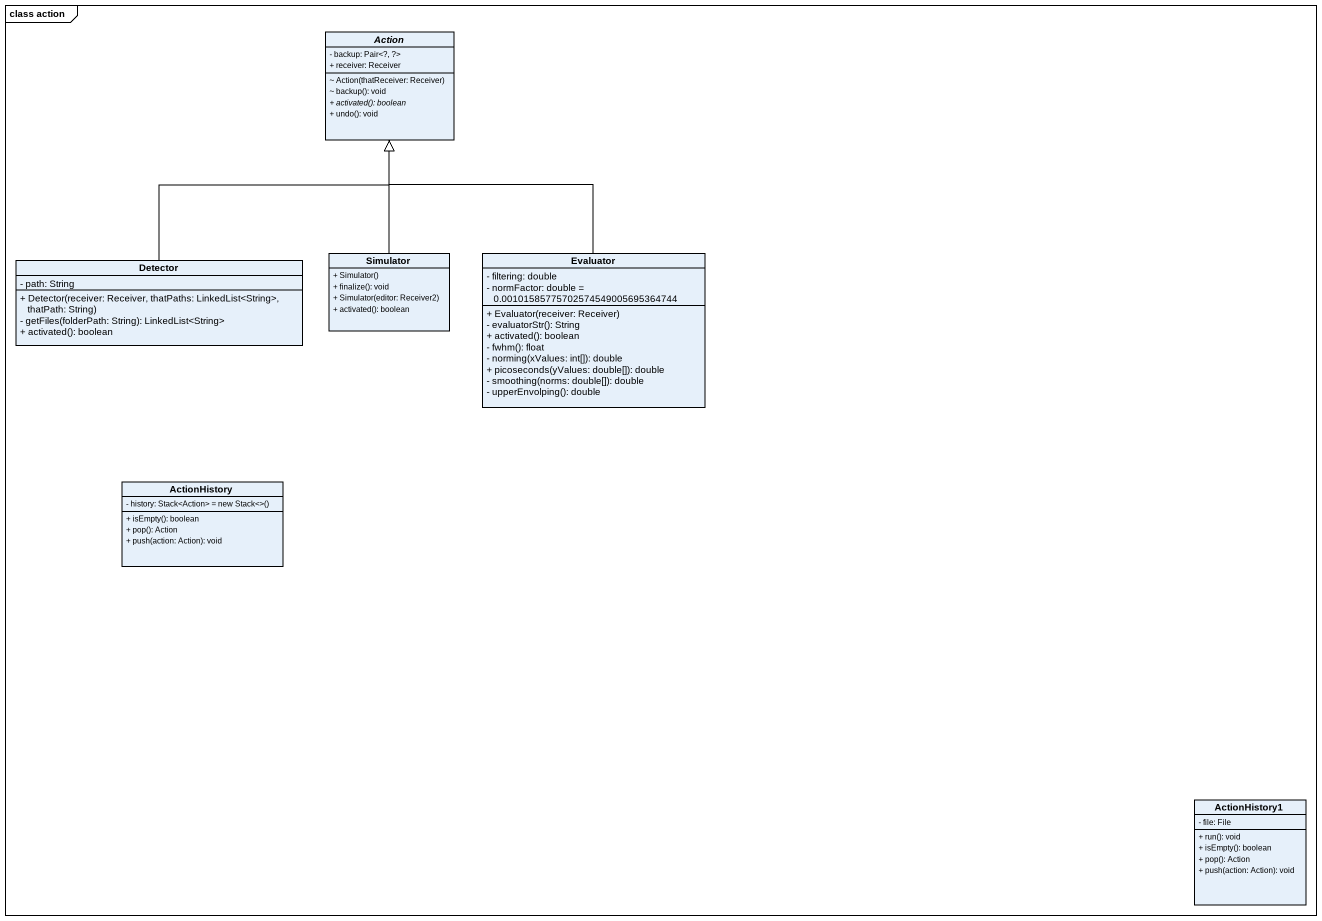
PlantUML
@startuml
mainframe class action
hide circle
hide empty members
skinparam classAttributeIconSize 0
abstract class "Action" as Action_ {
  - backup: Pair<?, ?>
  + receiver: Receiver
  ~ Action(thatReceiver: Receiver)
  ~ backup(): void
  {abstract} + activated(): boolean
  + undo(): void
}
class Detector {
  - path: String
  + Detector(receiver: Receiver, thatPaths: LinkedList<String>, thatPath: String)
  - getFiles(folderPath: String): LinkedList<String>
  + activated(): boolean
}
class Simulator {
  + Simulator()
  + finalize(): void
  + Simulator(editor: Receiver2)
  + activated(): boolean
}
class Evaluator {
  - filtering: double
  - normFactor: double = 0.00101585775702574549005695364744
  + Evaluator(receiver: Receiver)
  - evaluatorStr(): String
  + activated(): boolean
  - fwhm(): float
  - norming(xValues: int[]): double
  + picoseconds(yValues: double[]): double
  - smoothing(norms: double[]): double
  - upperEnvolping(): double
}
class ActionHistory {
  {field} - history: Stack<Action> = new Stack<>()
  + isEmpty(): boolean
  + pop(): Action
  + push(action: Action): void
}
class ActionHistory1 {
  - file: File
  + run(): void
  + isEmpty(): boolean
  + pop(): Action
  + push(action: Action): void
}
Detector -up-|> Action_
Simulator -up-|> Action_
Evaluator -up-|> Action_
@enduml
